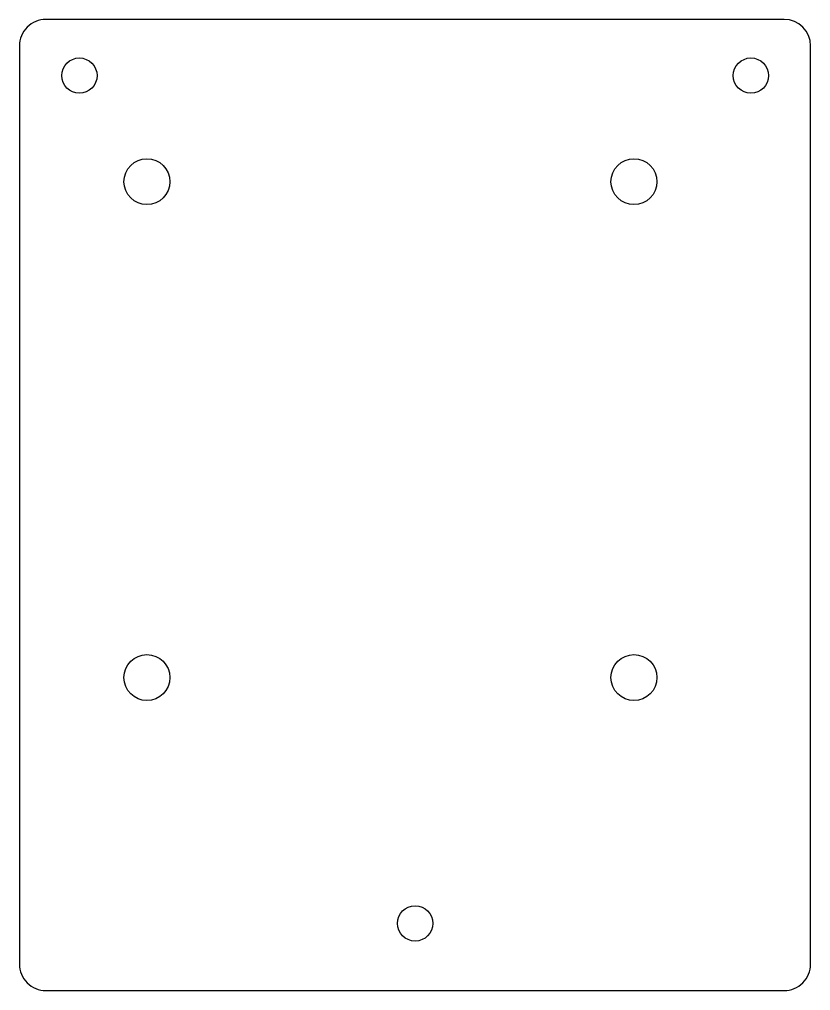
# Model space of a CAD drawing. Extents: x 79.5 to 136.4, y 105.3 to 175.1.
import ezdxf

# ---------------------------------------------------------------- set-up
doc = ezdxf.new("R2010")
doc.units = 0
doc.header["$MEASUREMENT"] = 0

msp = doc.modelspace()

# ---------------------------------------------------------------- linework, layer by layer
at = {"color": 7}
for centre, radius in [((83.83, 171.075), 1.27), ((132.09, 171.075), 1.27), ((88.686, 163.449), 1.651), ((123.687, 163.449), 1.651), ((88.686, 127.792), 1.651), ((123.687, 127.792), 1.651), ((107.96, 110.115), 1.27)]:
    msp.add_circle(centre, radius, dxfattribs=at)
msp.add_open_spline([(136.379, 107.188), (136.379, 106.683), (136.178, 106.199), (135.82, 105.841), (135.463, 105.484), (134.979, 105.283), (134.473, 105.283), (134.473, 105.283), (81.427, 105.283), (81.427, 105.283), (80.922, 105.283), (80.437, 105.484), (80.08, 105.841), (79.723, 106.199), (79.522, 106.683), (79.522, 107.188), (79.522, 107.188), (79.522, 173.212), (79.522, 173.212), (79.522, 173.717), (79.723, 174.202), (80.08, 174.559), (80.437, 174.916), (80.922, 175.117), (81.427, 175.117), (81.427, 175.117), (134.473, 175.117), (134.473, 175.117), (135.526, 175.117), (136.379, 174.264), (136.379, 173.212), (136.379, 173.212), (136.379, 107.188), (136.379, 107.188)], degree=3, knots=[0, 0, 0, 0, 1, 1, 1, 2, 2, 2, 3, 3, 3, 4, 4, 4, 5, 5, 5, 6, 6, 6, 7, 7, 7, 8, 8, 8, 9, 9, 9, 10, 10, 10, 11, 11, 11, 11], dxfattribs=at)

doc.saveas('drawing.dxf')
